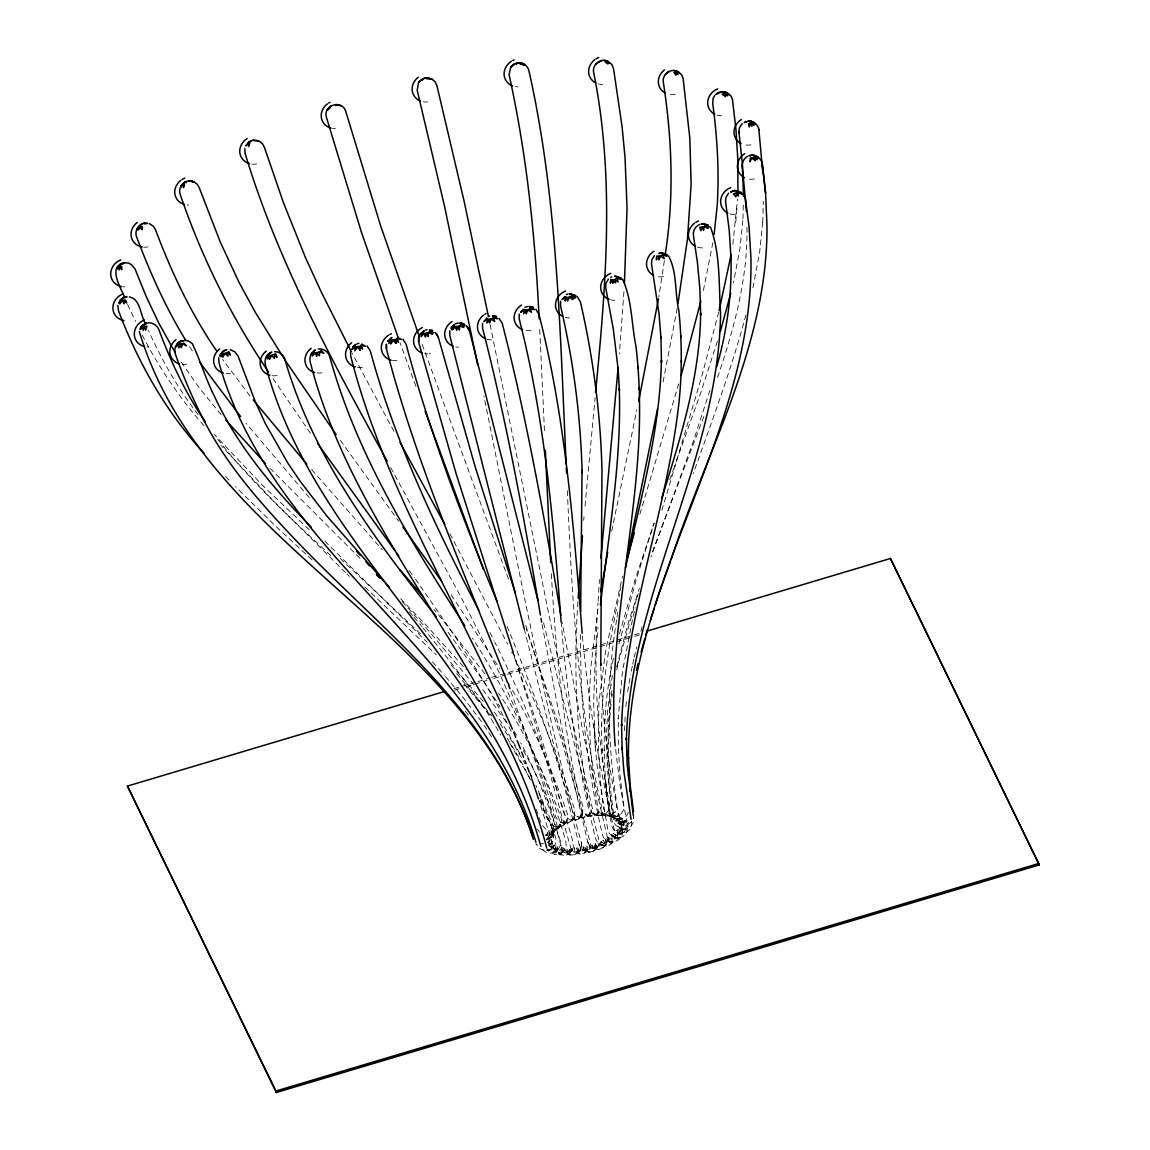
<?xml version="1.0" encoding="UTF-8"?>
<svg xmlns="http://www.w3.org/2000/svg" width="1150" height="1150" viewBox="0 0 1150 1150"><rect width="100%" height="100%" fill="white"/><g stroke="black" fill="none" stroke-linecap="round" stroke-linejoin="round"><path stroke-width="0.75" stroke-dasharray="5 3.75" d="M539.824 800.357C542.915 813.582 561.128 834.339 549.384 845.106M628.303 812.389C625.341 822.667 608.954 820.583 608.709 809.859C602.082 759.244 602.111 707.293 613.654 657.369M624.508 730.667L625.356 713.201M743.303 205.131L742.886 220.944L742.914 219.909L739.967 248.342L733.441 282.9M604.828 720.202L604.857 719.152M604.152 750.979L604.196 749.771M752.934 287.787L759.69 251.922L762.781 221.174M762.752 222.223L763.312 201.394M746.968 227.254C747.845 279.177 733.772 329.662 717.241 378.393M611.944 690.546L608.465 721.323L607.559 753.451L608.954 783.941L612.332 813.841L613.568 817.233L616.113 819.835L619.62 820.611L616.141 818.714L620.209 819.993L618.298 813.266L617.751 816.816L616.084 817.923L612.576 817.032L616.63 818.944L613.712 814.904L617.751 816.816L619.16 816.443L622.682 819.044L619.62 820.611L621.23 822.034L626.592 820.999M631.379 821.114C633.578 829.236 624.22 836.452 616.918 832.528C614.675 830.731 612.447 828.863 611.786 825.916C607.056 801.061 603.678 775.962 602.212 750.691C599.121 697.878 608.652 645.452 619.548 594.004M627.555 827.871C628.159 835.604 618.24 840.822 612.116 835.892L615.696 836.294L618.686 834.411L622.596 834.497L624.881 831.292L621.546 834.181L622.926 830.717L620.166 834.152L617.636 831.119L617.306 834.9L613.166 833.261L616.256 835.561L612.116 834.627L616.271 837.531L613.166 836.884L609.385 833.563L607.919 830.372L597.353 767.941L595.312 747.399L593.659 703.8L595.024 663.205L598.029 627.296M632.428 619.922L622.495 671.097L618.197 719.052L618.254 718.261L618.326 747.586L620.152 776.609L623.473 805.259C626.333 813.438 612.087 822.753 608.609 813.079L612.663 814.976L610.981 816.011L607.459 815.062L604.9 812.36L603.664 808.867L600.257 779.384L598.374 749.124L598.891 702.492L605.892 649.189L622.509 576.351M732.852 244.246L737.481 199.051M577.933 601.709C573.016 670.393 576.926 739.508 589.332 807.228C591.172 820.324 611.742 816.802 609.342 803.965C596.922 737.754 593.213 670.076 598.014 602.887M598.129 601.091L599.438 579.629M623.933 291.669L619.39 353.927M609.011 808.594L609.342 803.965M735.784 222.051L737.15 205.936M611.009 704.231L608.796 728.381L608.508 757.764L610.348 788.569L614.028 817.434L615.308 820.769L618.944 824.262L625.916 825.341L618.944 824.262L621.977 825.125L620.899 824.852M633.535 818.512L633.779 815.853M583.683 520.317L584.013 516.753M585.005 506.101L595.082 397.756M626.736 826.548L626.362 830.314L622.438 830.171L619.419 832.011L621.043 833.549L623.918 833.362M601.479 815.465L601.622 814.243L602.873 815.091L606.237 812.676L604.598 814.128M625.873 706.632L626.678 700.062M597.971 608.824L590.841 667.216L589.001 702.061L590.439 748.363L593.184 778.464L598.402 811.282L602.011 814.66L606.122 816.026L610.391 815.479L614.962 812.202L616.63 808.953L616.889 803.994C607.128 742.756 606.51 680.081 616.788 618.858M664.384 260.719L658.777 297.074M617.033 617.148L617.723 612.001M567.367 490.806C571.823 595.858 577.587 701.457 600.875 804.324C603.779 808.608 592.164 819.188 599.308 811.44C596.117 817.995 586.457 817.794 582.59 812.072C563.558 733.988 555.838 653.387 551.324 573.203M612.317 675.366L607.617 710.829L606.452 738.027L607.272 767.093L609.802 794.406L613.841 821.531L615.192 824.809L620.827 828.848L624.364 829.409L628.303 828.144M611.757 697.331L612.317 693.896M490.101 324.559L556.384 651.389L592.509 808.867C592.681 812.576 584.272 819.605 590.755 812.734C587.032 821.028 573.893 818.671 572.283 810.089C537.956 673.109 511.879 534.261 483.877 395.902M712.871 242.65L703.038 292.33M677.192 308.272L662.544 384.79M627.67 691.84L630.545 674.576M611.685 531.214L636.87 409.802M616.745 669.889L617.823 664.772M631.278 671.111L632.371 665.936M632.73 664.197L633.822 659.022M618.901 644.158L636.18 579.801L653.904 523.336M616.572 666.971L628.087 623.616L639.4 588.412M620.238 590.511L621.029 587.061M633.161 616.457L635.303 607.761M718.721 312.139L701.399 377.66L661.063 513.001M619.491 633.851L635.317 578.824L654.293 522.934M634.182 657.283L636.856 646.918M640.881 631.364L642.663 624.464M745.947 314.841C731.616 368.776 711.965 421.101 693.249 473.613M618.254 663.076L636.525 598.819M536.116 809.284C539.408 817.003 541.894 833.103 553.898 830.961C559.547 829.711 562.882 823.242 561.157 817.794C544.87 774.137 524.846 731.644 498.539 693.076M540.586 799.451C544.741 808.148 546.523 830.774 561.387 826.476C566.332 824.694 568.848 818.8 567.41 813.841C552.288 771.133 534.692 729.114 512.124 689.756M639.846 514.194L678.658 383.956M717.399 341.248L700.968 392.136L674.403 466.569M390.655 467.504L461.351 597.827L498.022 670.148L524.457 729.661L545.273 785.508L555.508 816.212L557.506 819.893L561.473 822.681L568.546 822.811L573.979 818.383L574.885 810.391C557.491 756.24 537.179 702.923 511.649 652.064M709.952 390.382L693.191 441.643L650.929 557.161M513.001 651.992L538.243 727.749L563.673 812.82L565.527 816.586L569.423 819.49L573.721 820.41L577.889 819.361L582.101 815.594L583.223 807.587L557.506 721.582L526.341 628.935M637.1 597.152L638.236 593.803M669.674 479.823L673.814 468.223M548.435 845.753L549.398 843.166L552.345 847.952C547.946 853.214 538.602 850.066 536.504 843.971M611.484 815.005L614.962 812.202L608.997 815.839L606.481 815.048L605.072 815.824L601.062 813.093L604.526 815.451L602.011 814.66M652.323 551.986L704.016 416.084M507.107 626.376C536.101 696.957 561.473 769.077 581.354 842.763C584.789 855.586 564.506 860.128 561.689 847.579L542.498 782.057L510.485 690.259M625.859 829.208L620.827 828.848M559.418 854.263L561.991 852.61L559.418 854.263L554.286 854.436L548.392 850.914M566.49 855.025L569.077 853.401L565.009 855.356L559.432 854.68L555.479 851.575L554.171 849.016L539.077 800.644M546.379 839.874L548.766 836.151L549.254 840.966L547.673 842.49C561.229 832.183 542.771 814.746 541.463 803.031L539.997 799.911M547.975 850.482L546.753 850.224L550.764 849.476C554.271 847.622 557.247 842.131 555.565 837.143L539.149 793.399M542.584 849.376C549.24 858.159 563.687 849.864 559.964 839.716C549.24 806.61 537.093 773.821 520.763 743.029M549.312 845.494L552.288 841.024L548.291 843.41L549.384 839.831L549.872 844.718L551.267 843.697M561.804 852.941L564.923 849.821L561.804 852.941L564.909 848.542L562.364 852.164L564.923 849.821L566.159 846.702L565.886 841.455C545.287 769.35 512.483 701.313 472.478 638.063M568.876 853.731L572.024 850.641L568.876 853.731L570.975 848.413L567.827 851.503L563.644 852.452L562.048 854.637L558.383 853.731L562.048 853.932L558.368 852.452L562.609 853.171L561.315 849.706L563.644 852.452L563.816 848.643L566.461 851.546L566.533 848.024L567.827 851.503L569.423 852.265L572.024 850.641L573.304 847.536L573.246 842.893C554.027 773.447 526.944 706.402 494.73 642.016M513.116 652.007L542.857 748.247L570.314 846.4C573.059 858.964 593.357 854.551 590.022 841.714L562.048 741.779L524.644 621.819M524.213 628.82L579.097 844.359C580.894 852.984 594.32 855.298 597.425 846.242L601.637 845.566L603.261 847.061C598.446 852.279 588.915 848.053 587.607 841.541L564.434 742.066L541.952 623.875M546.164 839.443L549.93 837.602L551.871 832.399L548.996 835.719L546.25 836.337L547.616 832.499L547.688 835.892L550.031 832.169L548.996 835.719L550.519 836.237L552.819 834.282L553.783 830.99L553.279 825.872L535.842 785.306M543.548 622.84L598.819 839.788C600.113 844.862 596.39 849.706 593.184 851.244M554.774 831.306L550.62 834.699L545.373 835.044C552.719 836.999 558.986 828.273 556.298 821.574L544.971 793.701L531.875 765.958L521.87 747.773M625.801 827.684L623.918 829.941L621.431 826.879L622.438 830.171L618.872 827.756L621.058 830.645L616.932 828.949L619.994 831.292L615.868 830.271L619.419 832.686L616.918 832.528L621.043 833.549M630.674 826.62L633.363 822.293L633.521 817.075M597.439 849.347L593.242 848.527L598.805 849.347M628.748 822.509L625.887 825.858L621.934 827.123L621.92 829.021L617.823 827.253L621.359 828.489L617.837 826.031L621.934 827.123L620.856 823.601L622.998 826.519L623.415 822.782L625.068 824.837M549.93 837.602L552.819 834.282L547.587 838.997M588.009 816.083L589.461 814.444L586.284 817.118L584.861 816.256L583.424 817.894L582.13 816.845L582.072 818.024L576.898 816.471L580.577 817.693L577.817 816.96M631.853 821.574L628.389 824.334M561.114 621.747C566.95 694.6 577.976 767.064 595.456 838.062C596.62 843.209 601.896 846.285 606.596 845.94C612.274 845.221 616.414 839.428 615.264 833.764C599.222 769.12 588.599 703.225 582.489 636.928L582.188 633.348M573.979 818.383L569.897 822.264L568.373 821.603L568.546 822.811L561.473 822.681M582.101 815.594L577.889 819.361L576.409 818.57L576.509 819.864L569.423 819.49M596.476 814.703L598.014 813.136L593.342 816.098L590.654 815.292L591.848 816.371L585.35 814.703L589.49 816.342M550.577 839.859L548.694 841.728L551.626 837.243L547.702 839.73M566.734 821.862L562.738 825.872L561.2 825.341L561.387 826.476L556.111 826.562L557.664 827.109M560.596 825.786L555.335 830.501L555.134 829.481L553.898 830.961L552.489 830.329L552.589 831.177L548.248 830.631M594.219 850.54L597.439 847.521L594.78 849.778L596.376 845.279L594.205 848.571L590.324 848.628L587.923 849.879L587.363 851.316L588.973 852.107L583.726 850.353L587.363 850.626L584.746 847.679L587.923 849.879L586.673 846.386L590.324 848.628L589.188 845.379L591.804 848.312L591.919 844.804L593.17 848.298L594.449 844.776L594.78 849.088L597.425 846.242L595.815 848.542L592.192 847.564L595.815 847.852L592.178 846.285L596.376 847.104L595.154 843.611L598.791 845.868L600.401 842.059L601.637 845.566L604.871 842.562L603.247 846.371L605.921 844.804L607.315 841.728L607.372 837.085L583.898 736.704L562.077 622.251M601.622 814.243L599.984 815.681L598.863 814.646L598.618 815.724L594.478 814.416M584.444 853.199L588.671 848.182L586.04 851.733L587.636 850.856M558.081 849.534L553.653 852.596M625.528 821.546L627.038 820.424L621.23 822.034L616.113 819.835L619.606 821.229L617.162 820.755M553.797 846.975L552.345 847.952L554.817 844.273L551.784 846.774L551.871 842.993L550.749 846.572L549.413 846.659M620.339 814.488L616.846 816.716L615.753 816.054L615.437 817.075L612.964 816.371L613.942 817.247L607.459 815.062L610.952 816.529M574.497 854.852L576.898 853.573L580.06 849.232L577.458 852.811L579.039 851.92M453.934 688.692L476.287 682.022M477.997 681.519L490.029 677.925M491.74 677.408L632.658 635.375M634.383 634.872L639.529 633.334M454.322 690.173L459.482 688.634M466.354 686.593L486.982 680.441M493.853 678.385L505.885 674.791M507.596 674.288L633.046 636.856M634.771 636.352L639.918 634.814M580.391 634.541L580.851 666.137C582.087 722.689 589.519 778.981 602.284 834.066C604.641 846.774 625.082 842.835 622.121 829.969C609.586 776.437 602.126 721.74 600.832 666.77M429.094 353.769L430.56 353.539M605.231 845.94L601.048 845.092L606.596 845.94M620.181 837.617L615.121 837.459M609.744 841.714L613.338 842.073M586.701 851.819L590.338 852.092M541.147 843.511L543.591 843.712M611.239 834.756L613.784 835.446M612.116 835.892L615.696 836.984M546.552 848.772L550.821 850.094L556.011 849.289L556.025 851.244L559.101 848.096L556.571 849.778L558.052 845.911L554.976 849.059L556.126 845.48L553.624 849.131L553.639 845.609L552.158 849.491L550.936 846.285L550.821 850.094L549.786 850.842L547.63 849.462M613.611 817.894L617.679 819.231L615.552 818.412L621.963 818.771M608.479 815.824L611.512 816.946L607.459 815.062M612.576 817.032L616.069 818.484M535.828 843.999L537.165 845.121M364.866 587.061L436.181 654.738M330.826 555.608C290.648 518.506 250.211 481.088 216.603 437.776M309.278 529.762L262.257 485.099L213.972 434.096M340.242 558.483L421.302 634.613M312.067 559.892L274.534 525.104L235.463 486.637M331.027 547.342L427.182 642.261M359.936 558.296L270.264 468.524M345.604 572.628L273.154 500.667L221.145 445.553M346.883 573.879L349.413 576.409M225.529 476.517L229.252 480.312M324.803 541.075L328.498 544.856M400.545 598.69L426.837 625.887L466.253 669.746M432.515 661.983L444.317 675.28M451.073 664.93L484.524 702.751M464.14 684.279L491.424 716.536M402.213 601.565L430.186 632.558L474.878 685.86M311.592 469.545L382.375 549.872M309.293 497.619L245.985 423.214M221.231 414.704L199.798 388.599L180.996 361.862M445.481 676.631L461.754 695.635L483.086 723.695M203.981 425.701C179.803 398.216 159.016 367.784 142.298 335.196M456.622 673.469L491.956 716.105M433.938 609.399L436.267 612.131M409.228 611.628L412.677 615.696M413.827 617.047L421.892 626.549M465.247 711.246L468.467 715.084M438.509 614.848L486.637 676.071M423.013 627.929C450.814 662.141 479.061 696.44 500.652 735.051M482.827 689.612L507.624 723.867M198.159 414.719C178.106 388.829 161.877 360.18 148.407 330.395M249.952 395.916L222.626 359.49M448.169 632.414L483.561 681.159L499.905 706.675M340.342 440.364L398.676 521.223M409.213 570.472L414.431 577.688M451.131 594.837L499.618 668.495M415.423 579.111C449.765 628.59 485.027 677.925 511.577 732.162M310.428 433.277L271.572 376.467M494.241 712.008L503.93 726.211L520.634 754.788M500.049 723.709L512.857 742.627L524.932 763.773M509.91 743.303L530.495 779.585M189.563 346.682L194.292 353.898M537.452 829.064L539.479 832.154M484.049 725.19L491.74 737.121M507.136 737.998L519.613 758.598L530.639 780.002M507.739 682.122L509.536 685.141M513.949 730.854L516.523 735.396M393.961 431.365L352.001 352.964M449.894 533.744L507.725 644.158M489.986 632.486L493.982 640.464M529.877 772.915L532.105 777.558M579.097 844.359L580.879 848.125M587.607 841.541L589.375 845.322M127.535 304.419L135.542 321.368M530.308 773.835L531.817 777.084M530.38 773.734L531.688 776.969M507.308 681.993L508.602 685.314M529.92 773.921L531.817 778.952M508.487 579.111L421.101 341.521M415.955 386.386L400.128 342.988M627.124 823.558L619.879 784.3L615.394 747.299M553.366 837.444L552.92 833.851M612.202 812.705L612.332 813.841M605.59 781.31L608.824 810.923M594.004 724.486L595.312 747.399M539.724 329.533L544.482 430.819M601.651 723.968L601.694 725.88M602.169 748.837L602.212 750.691M584.861 816.256L584.904 817.578M581.383 847.406L581.354 842.763M186.818 364.119A15.209 13.771 -26 0 1 182.433 364.392M230.604 373.276A15.209 13.771 -26 0 1 226.219 373.563M277.107 375.504A15.209 13.771 -26 0 1 271.285 375.619M321.942 372.758A15.209 13.771 -26 0 1 316.121 372.873M362.523 367.137A15.209 13.771 -26 0 1 356.701 367.238M396.851 360.597A15.209 13.771 -26 0 1 392.495 360.467M427.628 353.855A15.209 13.771 -26 0 1 424.738 353.639M458.749 347.127A15.209 13.771 -26 0 1 455.846 346.912M491.51 339.839A15.209 13.771 -26 0 1 487.226 339.308M531.099 330.309A15.209 13.771 -26 0 1 525.277 330.409M569.581 317.918A15.209 13.771 -26 0 1 565.283 317.4M614.718 300.279A15.209 13.771 -26 0 1 610.42 299.748M663.507 276.561A15.209 13.771 -26 0 1 654.939 275.914M702.463 247.882A15.209 13.771 -26 0 1 696.814 246.919M734.663 214.561A15.209 13.771 -26 0 1 729.014 213.584M754.357 178.926A15.209 13.771 -26 0 1 745.789 178.279M750.979 144.799A15.209 13.771 -26 0 1 743.762 144.598M721.74 115.776A15.209 13.771 -26 0 1 716.105 114.813M675.294 94.3A15.209 13.771 -26 0 1 666.727 93.667M602.686 84.439A15.209 13.771 -26 0 1 598.388 83.907M518.133 86.825A15.209 13.771 -26 0 1 515.243 86.609M427.628 101.904A15.209 13.771 -26 0 1 423.272 101.775M335.268 128.656A15.209 13.771 -26 0 1 332.379 128.441M256.723 163.861A15.209 13.771 -26 0 1 250.901 163.961M188.801 205.031A15.209 13.771 -26 0 1 187.335 204.987M148.019 246.876A15.209 13.771 -26 0 1 143.635 247.164M124.761 286.853A15.209 13.771 -26 0 1 123.294 286.81M148.364 346.969A15.209 13.771 -26 0 1 146.898 346.926M621.417 823.961L617.909 823.299L621.417 823.961L625.974 822.121L623.544 819.03L624.464 822.293L620.971 819.806L623.07 822.724L619.002 820.884L622.006 823.299L617.924 822.106L621.417 823.961M553.136 828.072L553.553 832.614L555.91 828.92L553.581 832.039L554.961 828.244L553.078 831.68L550.793 831.781L553.136 828.072M574.569 847.866L574.482 851.374L570.616 852.984L570.63 854.939L566.404 853.501L570.055 853.746L566.389 852.236L570.616 852.984L569.336 849.505L571.651 852.265L571.852 848.456L573.002 851.704L574.569 847.866M583.165 846.774L583.064 850.281L578.622 852.624L580.247 854.091L574.986 852.366L578.637 853.314L574.971 851.086L579.183 851.863L577.933 848.384L580.232 851.158L580.448 847.349L583.064 850.281L586.04 851.043L587.621 847.219L585.465 850.526L585.695 846.731L584.43 850.253L583.165 846.774M564.061 820.352L564.434 824.09L565.886 820.424L563.931 823.803L562.954 823.774L564.061 820.352M561.947 847.162L562.35 851.474L563.859 847.607L561.789 850.971L557.923 851.129L554.99 853.214L552.331 850.339L556.571 851.704L554.242 848.988L557.923 851.129L556.729 847.909L559.389 850.784L561.947 847.162M577.084 847.809L577.444 852.121L579.011 848.283L576.883 851.604L574.482 851.374L577.084 847.809M605.475 839.198L605.202 842.993L603.606 844.431L604.181 845.652L599.984 844.114L603.606 844.431L601.019 841.455L604.167 843.683L602.945 840.176L605.202 842.993L609.428 842.188L611.053 843.697L613.741 840.19L611.053 843.008L612.691 839.212L609.428 842.188L608.221 838.681L606.582 842.461L605.475 839.198M612.231 835.317L611.944 839.098L610.334 840.521L610.909 841.757L606.74 840.161L610.334 840.521L606.726 838.896L610.894 839.788L607.775 837.516L611.944 839.098L614.804 838.321L617.794 839.169L620.526 836.381L617.219 838.637L617.521 834.842L614.804 838.321L612.231 835.317M571.622 820.611L574.08 817.535L571.622 820.611M597.152 814.789L597.612 815.566L593.529 813.812L597.094 815.235L593.644 812.992L597.784 814.286L597.152 814.789M579.672 817.822L582.216 814.804L579.169 817.564L581.296 814.329L579.672 817.822M589.059 815.623L585.479 813.927L589.691 815.134L589.059 815.623M559.705 824.205L557.808 827.641L556.83 827.583L559.705 824.205M560.654 824.794L557.808 827.641L560.654 824.794M605.921 844.804L602.686 847.809L605.921 844.804M605.173 814.459L604.569 814.976L602.183 812.144L606.251 813.984L605.173 814.459M564.305 823.141L560.553 822.193L564.305 823.141"/><path stroke-width="1.5" d="M178.322 343.706L179.903 341.507L183.957 340.745L181.24 340.874L178.811 342.657L179.903 341.507L176.928 344.066L178.322 343.045L175.907 346.739L178.882 344.181L184.014 343.203L186.429 345.805L182.678 343.836L181.283 347.731L181.24 344.238L178.811 347.947L178.322 343.706L175.907 346.739M449.779 330.711L449.765 335.369L524.213 628.82M482.569 323.351L482.526 328.009C506.934 422.582 524.271 518.794 540.414 615.063M139.294 331.387C203.536 546.192 460.647 624.982 532.608 835.719M142.657 326.241L143.218 324.832L147.028 322.992L141.335 326.715L143.218 324.832L140.3 328.124L142.672 325.594L140.286 329.331L143.204 326.686L146.984 326.269L145.604 330.151L144.21 326.844L143.161 330.424L142.657 326.241L140.286 329.331M519.225 314.079L519.153 318.723C544.683 417.824 553.207 520.044 561.114 621.747M580.649 611.455L582.044 470.336L582.13 472.65C580.692 416.501 573.332 360.597 560.539 305.914L560.654 301.271M743.533 196.348L742.239 162.725L738.918 131.819L739.364 127.808L742.196 123.625M117.889 305.354L118.421 310.5C138.086 362.753 166.204 412.246 204.197 453.387M668.481 255.889C677.336 271.831 674.691 292.991 678.859 310.629C681.979 341.737 682.238 373.146 678.773 404.239C666.497 512.613 624.809 616.342 621.618 725.88L621.575 723.954L622.107 749.843L622.064 747.974L623.976 772.225L631.077 819.361M516.551 64.285L516.609 63.006C521.971 61.525 527.836 65.521 528.957 70.84C557.951 199.884 559.935 332.709 566.174 464.183M360.094 350.103L360.281 346.279L361.862 344.094L365.556 346.279L361.316 345.561L362.595 349.039L360.281 346.279L355.034 346.984L354.459 345.776L356.069 344.281L352.906 346.682L354.459 345.776L351.886 349.384L355.034 346.984L354.861 350.793L357.449 347.199L360.094 350.103L358.915 346.854M395.945 343.332L396.146 339.509L397.742 337.338L401.422 339.552L397.181 338.79L398.461 342.283L396.146 339.509L390.899 340.17L390.324 338.963L391.934 337.482L387.708 341.277L390.339 339.652L388.772 343.505L391.949 340.429L390.698 343.979L393.314 340.4L395.945 343.332L394.781 340.084M419.98 334.377L422.625 332.781L421.044 336.619L424.249 333.572L425.5 337.065L425.615 333.543L428.231 336.49L428.447 332.681L430.057 331.2L429.482 329.993L432.659 330.51L430.057 330.51L433.708 332.738L429.496 331.962L432.673 334.147L428.447 332.681L424.249 333.572L422.625 332.781L424.221 330.625L419.98 334.377L418.658 337.496L418.658 342.139L456.09 473.628L513.116 652.007M459.396 329.748L459.626 325.939L461.236 324.487L459.612 322.992L463.824 323.797L460.661 323.265L464.873 324.76L461.222 323.797L464.887 326.039L460.676 325.234L463.838 327.448L459.626 325.939L455.414 326.816L453.79 325.335L451.131 327.606L454.351 324.573L451.145 328.886L454.365 326.543L452.194 329.849L455.414 326.816L456.665 330.323L456.78 326.801L459.396 329.748L458.261 326.499M578.134 598.23L582.446 535.871M624.45 282.957L627.038 207.978L625.039 157.521L622.136 127.204L613.568 68.756L612.059 64.86L609.371 62.215M600.904 558.196L618.067 368.129L618.226 370.099L613.41 329.734L605.676 287.486L605.849 283.518L608.393 279.119M595.571 392.438C605.849 286.048 615.063 177.732 593.572 72.019C591.991 63.782 603.089 56.106 609.256 63.034L605.13 61.741L608.106 63.94L605.82 60.806L608.422 61.611L604.282 60.318M742.44 167.095C741.75 162.754 743.849 158.053 747.96 156.199M600.415 605.13C608.767 533.197 621.719 461.15 619.275 388.456L619.39 390.482L618.125 368.129M714.121 234.37L717.226 205.275C719.311 171.307 717.255 137.209 712.727 103.514L713.072 98.512L714.797 95.364M244.864 148.537L244.993 153.036C277.739 261.941 332.695 362.049 387.205 461.207M665.318 253.862C674.202 197.081 672.132 139.107 663.363 82.455C661.638 74.419 671.241 67.39 678.227 71.846L674.144 70.509M428.562 78.574C425.888 76.288 420.584 79.695 418.629 82.311L417.191 90.218L444.489 206.066L477.624 364.723M731.156 254.481L719.138 310.442M600.803 591.804L607.703 552.244M658.49 298.813L638.681 401.134M678.04 303.154L687.513 238.769L691.121 184.173L689.813 138.086L683.143 78.689L681.835 75.196L679.233 72.522L675.179 70.711L678.054 74.362L675.093 72.062L674.001 72.536L676.056 75.224L675.683 71.559L679.233 72.522M626.966 558.081L657.484 409.069M636.482 670.263L637.948 663.809M625.384 568.129C640.492 499.632 659.928 431.049 661.423 360.467L661.466 362.379L660.934 336.504L660.977 338.373L659.065 314.123L651.504 263.954L651.748 259.986L654.364 255.631M700.882 301.012L681.174 375.504M730.782 293.264L720.461 331.042M716.666 366.721C727.116 331.157 731.932 294.055 731.012 257.011L731.026 258.577L729.244 230.518L725.549 201.351L725.923 197.383L728.683 193.128M116.624 268.094L118.881 266.024L119.341 270.006L120.391 266.469L121.756 269.646L121.699 266.283L119.399 266.383L116.567 269.172L120.534 263.982L119.614 265.42L121.871 263.35L122.073 264.227L124.617 262.689C106.605 266.211 121.555 289.053 124.876 297.864M626.98 559.561L634.34 532.795M145.101 223.919L143.692 223.316L147.502 223.517C140.415 221.332 134.104 229.813 136.419 236.397C149.931 272.478 165.844 307.826 185.969 340.745M641.139 652.007L644.906 638.423M645.854 635.016L647.263 629.927M188.859 180.909L193.171 181.528C185.596 178.394 177.589 186.501 180.076 194.091C201.552 257.039 231.236 317.026 268.597 372.054M661.94 497.749C680.527 437.791 700.062 376.668 700.637 313.303L700.652 315.043L699.89 288.779L697.432 262.43L693.508 236.066C692.559 231.222 695.189 226.219 699.789 224.408M650.426 620.08L654.134 608.58M655.184 605.288L657.829 597.08M175.907 345.503C174.498 348.162 174.728 351.081 175.289 353.927C184.431 379.831 195.414 405.073 208.596 429.194C230.704 469.143 261.093 503.571 292.301 536.59C380.075 629.524 493.537 711.692 533.327 839.299M419.276 336.49L380.607 225.788L345.934 111.981C342.714 99.116 322.834 104.722 326.384 117.214L361.373 232.056L398.302 337.928M658.361 595.441L670.522 561.042M266.311 356.629L268.841 354.933L270.451 355.666L269.287 359.274L271.803 355.594L274.505 358.455L274.634 354.631L277.006 357.348L275.669 353.869L270.451 355.666L267.375 358.843L269.387 353.467L267.332 355.192L271.774 352.101C266.656 354.085 263.939 359.835 265.492 365.067C314.309 549.183 491.093 662.803 540.816 846.299M668.452 72.479L668.811 71.53L665.332 74.304M671.154 559.36C707.092 450.397 768.186 343.059 766.964 225.069L765.584 193.186L762.206 163.286C761.099 157.722 754.458 153.683 749.038 155.653M311.219 353.812L313.792 352.144L315.402 352.906L316.724 356.371L316.768 352.849L319.427 355.738L319.585 351.914L323.854 353.28L321.181 350.391L319.585 351.914L315.402 352.906L312.283 356.026L313.777 351.454L315.373 349.945C310.974 352.418 309.034 357.406 310.284 362.207C355.81 539.767 500.537 670.551 546.667 847.809M510.787 66.858L509.076 74.707C526.844 154.934 535.21 236.842 539.149 318.823M219.794 355.824L222.812 351.382L226.636 349.614L222.812 351.382L219.794 355.824L222.827 353.323L225.199 353.438L229.008 351.684L230.374 355.091L227.987 352.446L227.901 356.227L225.199 353.438L222.726 357.118L223.847 353.539L220.829 356.73L222.266 352.834M330.668 106.087L327.434 110.055L330.481 107.309L327.549 109.264M180.809 186.142L184.776 182.16L186.314 182.678L186.127 181.571M137.022 228.447L142.269 223.761M251.361 140.674L249.018 142.888L248.946 141.824L252.799 140.257L258.405 140.789L252.799 140.257M418.629 82.311L422.941 78.718M124.085 297.289C118.953 301.429 124.085 296.053 126.845 296.671L126.903 297.246M421.806 80.414L424.336 78.272M595.542 64.256L601.45 60.562M514.136 64.256L511.951 65.938L516.609 63.006L521.784 63.638L520.447 62.776L524.443 65.162L520.26 63.969L520.95 63.063L524.572 64.386M610.679 277.567L611.728 276.906M182.131 179.429L184.791 178.092M328.613 103.054L329.906 102.321M596.016 58.851L598.676 57.5M484.854 314.238L486.148 313.504M695.793 222.295L698.452 220.944M750.102 156.041L751.928 155.092L755.421 155.868L754.357 155.48L758.367 158.47L754.917 155.969L758.396 157.349M512.771 60.504L514.122 59.886M390.022 334.363L391.388 333.759M455.4 323.869L458.246 323.021M488.218 316.537L489.598 316.006M524.946 307.309L527.807 306.489M566.447 294.544L567.827 294.026M646.401 631.278L890.431 558.483L1039.298 864.901L276.302 1092.5L127.434 786.083L443.627 691.768M127.434 786.083L275.914 1091.019L1038.91 863.42M357.42 343.706L358.886 343.376M425.586 330.064L427.067 329.748M749.973 121.009L754.026 122.331L748.592 120.937L744.194 122.662L745.703 121.469L746.767 121.986M318.205 349.011C323.035 348.306 327.822 351.296 329.504 355.853C356.313 454.006 410.392 541.089 464.902 625.859M184.014 340.342C187.249 340.113 190.109 341.564 192.381 343.778C200.502 360.712 205.706 379.126 214.288 395.974C237.259 445.884 273.269 488.074 311.219 527.189M148.35 322.848C152.763 322.532 156.903 325.249 158.7 329.245C170.847 361.732 185.61 393.444 205.419 422.021M274.606 351.67C279.033 351.426 283.044 354.459 284.639 358.484C312.412 456.119 374.081 538.444 436.281 616.745M125.594 262.789L128.958 263.192L131.804 265.061L135.053 269.057L146.079 296.211L158.686 322.934L174.829 351.914M129.332 296.916C141.091 299.359 140.099 315.862 145.777 323.955M341.09 105.843L335.886 104.478L335.915 105.613M230.345 349.715L234.931 351.9L238.107 356.126L255.357 401.839L265.478 423.789L288.061 463.479L300.236 481.361L326.629 515.703L389.203 587.161M488.348 315.977L464.241 201.782L436.914 85.675L435.174 81.88L432.299 79.364L425.802 77.956L427.081 78.991M194.106 182.045L189.836 180.938L194.106 182.045L197.211 184.23L199.295 187.838L220.369 242.276L239.329 282.943L255.559 312.757L285.603 361.028L336.174 434.585M432.299 79.364L428.131 77.884L429.539 78.746M741.52 192.625L735.023 190.411L730.652 192.05L733.527 190.598L738.53 191.072L737.452 190.814L744.107 195.126L745.401 198.447L749.096 227.312L750.936 258.118C754.026 433.981 626.649 583.28 628.418 758.871L628.418 757.304L630.186 785.364L633.535 811.569M755.061 123.179L751.022 121.282C755.162 122.518 758.741 125.824 758.957 130.309M149.327 223.618L153.41 226.306L155.552 229.899C171.537 272.377 191.087 313.763 216.833 351.253M259.325 141.278L262.373 143.549L264.371 147.214L283.389 202.529L305.699 258.161L321.842 293.221L351.181 351.382M748.592 120.937L749.541 121.684M367.066 345.949L370.3 350.923C394.881 441.758 435.419 527.016 478.788 610.147M402.917 339.236L406.108 344.238C429.626 432.371 462.257 517.687 497.217 601.824M435.189 332.436L438.366 337.453L475.223 466.986L515.488 593.486M466.339 325.752L469.488 330.783L537.884 600.228M499.158 318.493L502.277 323.553C527.031 419.649 544.309 517.428 560.855 615.207M535.857 309.336L538.962 314.424C565.699 418.729 573.577 526.398 582.188 633.348M577.314 296.686L580.376 301.817C593.069 356.931 600.516 413.238 601.967 469.789L600.76 665.606L600.674 663.291M710.456 227.039C720.547 253.575 718.692 284.956 720.547 313.361L720.576 315.1C717.384 462.07 630.387 593.026 626.391 739.838L626.362 738.099L627.138 764.362L633.247 815.321M622.524 279.162C632.069 299.331 631.422 324.171 635.936 346.107C640.047 380.851 640.449 415.941 638.264 450.829C632.112 549.269 607.602 646.846 615.164 745.904M376.467 574.712L380.276 578.508M265.319 463.393L225.874 420.124M728.712 93.797L731.271 96.456L732.521 99.921L735.942 129.389L737.826 159.649L737.898 190.44M306.877 464.198L253.302 400.042M400.085 569.969L423.488 597.08M356.514 551.195L360.051 555.206M365.944 561.904L369.481 565.915M376.553 573.936L378.911 576.61M240.537 416.501L199.971 362.552M402.859 527.002L442.074 581.871M317.515 443.368L394.637 550.261M396.721 553.15L398.806 556.039M399.984 442.376L444.734 524.285M1039.298 864.901L890.431 558.483M436.569 333.687L438.366 337.453M469.488 330.783L467.719 327.002M512.368 729.172C458.879 604.555 384.287 488.534 350.664 355.868L350.592 351.224M513.734 732.406L515.775 737.265M517.141 740.499L520.404 748.765M507.308 681.993C463.91 572.197 416.243 463.608 386.443 349.039L386.4 344.396L386.443 349.039M508.602 685.314L509.896 688.649M521.669 752.129L523.581 757.16M524.846 760.509L526.111 763.859M527.376 767.208L529.288 772.239M425.112 411.154L483.359 569.25M535.929 842.318C480.024 651.533 273.039 554.933 219.032 362.969L218.658 357.736M427.081 333.227L428.231 336.49M531.817 778.952L538.516 798.977M275.914 1091.019L276.302 1092.5M541.032 618.585L541.65 622.121M627.469 825.269L627.613 826.562M765.584 193.186L762.206 163.286M742.311 165.959L746.422 211.485M629.596 787.879L629.984 791.286M738.918 131.819L739.048 132.882M758.827 129.26L762.608 170.545M639.17 387.521L639.285 389.548M637.991 366.649L638.092 368.604M550.706 562.594L545.344 450.34M627.483 751.913L627.799 758.784M628.518 774.209L628.676 777.644M566.332 467.734L566.576 473.067M680.829 335.642L680.872 337.511M681.346 360.453L681.389 362.379M418.658 337.496L418.658 342.139M179.587 363.903A15.209 13.771 -26 0 1 169.97 353.381A15.209 13.771 -26 0 1 175.993 339.681M223.388 373.074A15.209 13.771 -26 0 1 213.756 362.552A15.209 13.771 -26 0 1 219.794 348.853M269.891 375.302A15.209 13.771 -26 0 1 260.259 364.78A15.209 13.771 -26 0 1 266.283 351.081M314.712 372.557A15.209 13.771 -26 0 1 305.081 362.034A15.209 13.771 -26 0 1 311.118 348.335M355.307 366.922A15.209 13.771 -26 0 1 345.676 356.399A15.209 13.771 -26 0 1 351.699 342.7M391.101 360.166A15.209 13.771 -26 0 1 381.383 348.967A15.209 13.771 -26 0 1 388.729 335.096M421.993 352.892A15.209 13.771 -26 0 1 413.569 340.759A15.209 13.771 -26 0 1 422.266 327.534M453.1 346.164A15.209 13.771 -26 0 1 444.691 334.722A15.209 13.771 -26 0 1 452.079 321.54M485.875 338.862A15.209 13.771 -26 0 1 483.618 315.086M522.531 329.662A15.209 13.771 -26 0 1 514.122 318.219A15.209 13.771 -26 0 1 521.511 305.037M562.652 316.394A15.209 13.771 -26 0 1 555.608 303.442A15.209 13.771 -26 0 1 565.57 290.979M609.069 299.316A15.209 13.771 -26 0 1 600.674 286.494A15.209 13.771 -26 0 1 610.707 273.341M653.646 275.353A15.209 13.771 -26 0 1 653.904 251.289M695.534 246.359A15.209 13.771 -26 0 1 694.557 223.143M727.734 213.023A15.209 13.771 -26 0 1 720.691 200.086A15.209 13.771 -26 0 1 730.652 187.623M744.51 177.704A15.209 13.771 -26 0 1 744.769 153.654M741.117 143.592A15.209 13.771 -26 0 1 741.391 119.528M714.811 114.238A15.209 13.771 -26 0 1 707.768 101.301A15.209 13.771 -26 0 1 717.744 88.837M665.447 93.093A15.209 13.771 -26 0 1 664.47 69.877M595.758 82.901A15.209 13.771 -26 0 1 594.794 59.685M512.497 85.862A15.209 13.771 -26 0 1 504.088 74.419A15.209 13.771 -26 0 1 511.463 61.238M420.526 101.028A15.209 13.771 -26 0 1 418.269 77.251M330.984 128.124A15.209 13.771 -26 0 1 321.353 117.602A15.209 13.771 -26 0 1 327.376 103.903M249.507 163.645A15.209 13.771 -26 0 1 239.804 152.447A15.209 13.771 -26 0 1 247.135 138.589M184.503 204.499A15.209 13.771 -26 0 1 174.872 193.976A15.209 13.771 -26 0 1 180.909 180.277M142.197 246.977A15.209 13.771 -26 0 1 131.301 236.814A15.209 13.771 -26 0 1 137.209 222.453M121.857 286.637A15.209 13.771 -26 0 1 110.702 274.447A15.209 13.771 -26 0 1 120.75 259.914M124.056 320.606A15.209 13.771 -26 0 1 112.901 308.401A15.209 13.771 -26 0 1 122.949 293.882M144.066 346.438A15.209 13.771 -26 0 1 134.306 333.859A15.209 13.771 -26 0 1 144.354 320.016M663.622 253.661L660.603 256.177L656.679 256.048L656.305 259.799L659.122 256.407L658.864 259.886L660.603 256.177L664.168 258.592L663.047 255.056L667.173 256.076L663.622 254.351L667.173 254.826L661.997 252.813L658.864 253.575L660.617 252.756L663.622 253.661M705.669 224.667L708.113 228.404L704.03 226.651L699.761 227.24L700.839 230.748L702.636 227.096L703.599 230.374L704.03 226.651L705.669 225.342L709.191 227.125L705.094 224.135L701.169 223.963L708.141 224.911L705.669 224.667M738.027 191.331L737.438 192.625L733.484 193.818L735.899 196.88L736.359 193.214L738.458 196.104L737.438 192.625L741.506 193.804L738.027 191.331M121.153 299.446L119.787 303.931L122.676 300.596L125.422 299.963L126.716 303.011L123.984 300.409L124.056 303.83L122.676 300.596L121.138 300.064L118.795 303.183L121.728 298.698L119.888 300.668L121.153 299.446M751.583 121.742L753.926 125.307L750.979 122.892L748.506 123.783L749.369 126.946L749.901 123.409L751.942 126.256L751.568 122.317L755.033 124.229L751.583 121.742M489.613 319.484L489.483 323.006L491.093 319.183L494.069 317.199L492.444 315.689L496.656 316.523L494.069 316.494L497.72 318.78L493.508 317.946L494.744 321.468L491.093 319.183L487.198 319.211L486.622 317.989L483.949 321.54L487.198 319.211L486.939 323.021L489.613 319.484M183.597 184.216L183.454 187.637L184.575 184.244L183.094 183.928L180.722 187.048L183.597 184.216M526.341 310.27L526.197 313.792L527.836 309.982L530.811 307.999L529.187 306.489L533.384 307.352L530.811 307.309L534.448 309.623L530.251 308.761L531.473 312.283L527.836 309.982L523.351 309.436L520.648 312.268L523.911 309.968L523.652 313.777L526.341 310.27M725.233 92.331L727.562 95.766L724.615 93.394L722.143 94.243L725.578 96.657L725.204 92.862L728.669 94.76C725.449 90.663 719.383 90.778 715.889 94.358L722.272 91.626L727.691 93.021L725.233 92.331M613.122 279.881L612.893 283.374L611.742 279.838L610.679 279.536L610.348 283.317L611.742 279.838L614.603 279.623L617.593 277.725L617.033 276.503L614.603 276.158L621.173 278.142L617.593 277.035L621.187 279.407L617.033 278.458L618.183 281.994L614.603 279.623L615.652 282.914L613.122 279.881M248.774 143.118L248.558 146.467L249.751 143.146L248.285 142.859L248.946 141.824L245.827 145.921L248.774 143.118M565.412 297.203L565.124 301.027L566.461 297.505L569.336 297.246L572.326 295.306L571.751 294.069L569.322 293.768L575.934 295.679L572.326 295.306L575.949 296.959L571.766 296.053L574.899 298.339L570.716 296.729L572.959 299.589L569.336 297.246L567.669 301.041L566.461 297.505L564.837 296.671L562.106 299.474L565.412 297.203M750.361 158.312L749.973 161.661L751.856 158.139L754.903 156.587L757.275 159.62L753.25 157.751L755.306 160.626L751.856 158.139L750.361 158.312M513.489 64.4L510.672 67.634L513.489 64.4M139.294 226.291L137.914 230.014L142.097 226.449L142.14 229.713L140.789 226.665L139.294 226.291"/></g></svg>
